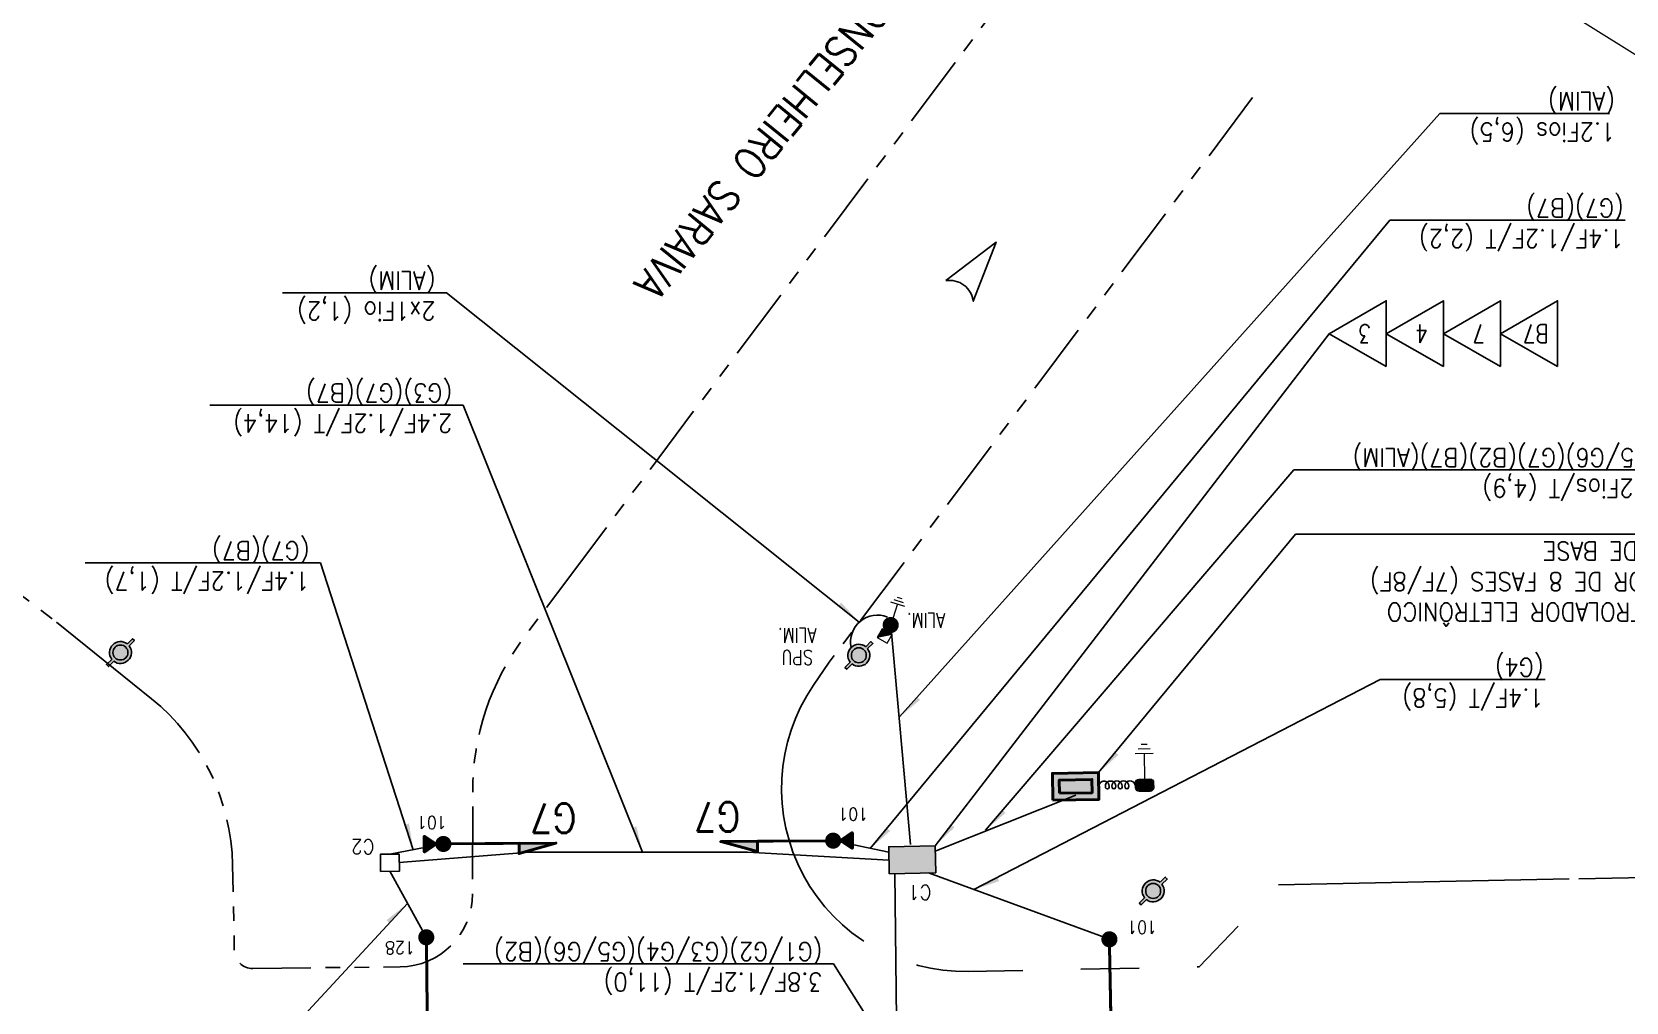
# Model space of a CAD drawing. Extents: x 206651 to 206861, y 7655817 to 7655966.
# Drawn here: x 206746.5 to 206790.04, y 7655888.39 to 7655914.9 of the extents above; entities that cross this region are included whole.
import ezdxf
from ezdxf.enums import TextEntityAlignment as Align

# ---------------------------------------------------------------- set-up
doc = ezdxf.new("R2010")
doc.units = 0
doc.linetypes.add('PHANTOM', pattern=[63.50000000000001, 31.75, -6.35, 6.35, -6.35, 6.35, -6.35])
doc.linetypes.add('PHANTOM4', pattern=[15.875000000000002, 7.9375, -1.5875, 1.5875, -1.5875, 1.5875, -1.5875])
doc.layers.get('Defpoints').update_dxf_attribs({"color": 253, "lineweight": 0})
for name, color, linetype in [('BAS_0250Logradouro', 1, 'Continuous'), ('BAS_0250MaodeDirecao', 13, 'Continuous'), ('BAS_Guia', 20, 'PHANTOM4'), ('FIS_(E)Poste', 9, 'Continuous'), ('Guia-Projeto', 4, 'PHANTOM'), ('OBC_(E)Colunas', 20, 'Continuous'), ('SEM_(C)CaboAereo', 40, 'Continuous'), ('SEM_(C)Controlador', 160, 'Continuous'), ('SEM_(C)Emenda', 13, 'Continuous'), ('SEM_(U)CaixasSubt', 40, 'Continuous'), ('SEM_(U)EncaminhaoSubt', 50, 'Continuous'), ('SEM_chamadas', 13, 'Continuous'), ('SEM_fases', 15, 'Continuous'), ('SEM_textos', 15, 'Continuous')]:
    doc.layers.add(name, color=color, linetype=linetype)
doc.layers.add('FIS_(C)Guia', color=7, linetype='PHANTOM4', lineweight=25, true_color=0x000000)
doc.layers.add('SEM_(C)Geral', color=160, linetype='Continuous', lineweight=40)
doc.layers.add('SEM_(E)Colunas', color=160, linetype='Continuous', lineweight=20)
doc.styles.get("Standard").update_dxf_attribs({"font": 'arial.ttf'})
doc.styles.add('TRZ_TEXTOS', font='romans.shx', dxfattribs={"width": 0.8})
doc.styles.add('TZ_PGT_R080', font='romans.shx', dxfattribs={"width": 0.8})
doc.styles.add('TZ_PGT_R090', font='romans.shx', dxfattribs={"width": 0.9})
doc.styles.add('TZ_ROMANS', font='romans.shx')
doc.styles.add('TZ_TXT', font='txt.shx')
doc.dimstyles.new('Tranzum', dxfattribs={"dimtxt": 0.4, "dimasz": 0.3, "dimexe": 0.2, "dimexo": 0.5, "dimgap": 0.09, "dimtad": 1, "dimdec": 1, "dimzin": 0, "dimtxsty": 'TZ_TXT', "dimblk": 'OBLIQUE', "dimcen": 0.09, "dimadec": 0, "dimazin": 0, "dimtfac": 1, "dimtdec": 1, "dimtofl": 0, "dimtmove": 0, "dimatfit": 3, "dimldrblk": 'setinha', "dimfxl": 0.2, "dimtolj": 1, "dimtzin": 0, "dimarcsym": 0})

# ---------------------------------------------------------------- blocks, each defined once
blk = doc.blocks.new('_Oblique')
at = {"color": 0, "lineweight": -2}
blk.add_line((-0.5, -0.5), (0.5, 0.5), dxfattribs=at)
blk = doc.blocks.new('setinha')
at = {"color": 0}
blk.add_solid([(-2.403151441165391, 0.3676465620455929), (0, 0), (-2.399999999995998, 0)], dxfattribs=at)
blk = doc.blocks.new('*E248')
at = {"color": 18, "lineweight": 18, "true_color": 0x000000}
for p, q in [((1.5, -0.8645203123117486), (1.000000000000397, -0.8645203123118907)), ((1.416666666686396, -0.9895203123117629), (1.083333333372535, -0.9895203123118196)), ((1.333333333372352, -1.114520312311918), (1.166666666685997, -1.114520312311706))]:
    blk.add_line(p, q, dxfattribs=at)
for points in [[(0, 0), (0.0041149970788296, -1.94147694856e-05)], [(0.0041149970788297, -1.94147694856e-05), (2.09678674654e-05, -1.94147694856e-05)]]:
    blk.add_lwpolyline(points)
at = {"color": 18, "lineweight": 25, "true_color": 0x000000}
blk.add_lwpolyline([(0.0041149970788297, -1.94147694856e-05), (0.0041149970788297, -1.94147694856e-05, 0.1977226180542236), (0.0564430000730113, -0.0943709300365299, 5.56878575362e-05), (0.0564676803948146, -0.0943906384054572, 9.13547998441e-05), (0.0565417295500424, -0.0944103487301618, 0.1700419829527892), (0.1449781281877563, -0.1253705945331603, 0.1700419594892645), (0.2334076246425297, -0.0943906384054572, 0.3043617570768331), (0.2810566878648728, 0.0560873035807163, 0.7497968436544519), (0.1858079186411828, 0.0560873035807163, 0.3040948400240941), (0.2334076246425297, -0.0943906384054572, 0.3503483827068001), (0.4103722492120483, -0.0944103467743844, 0.3041556984389786), (0.4580020910540384, 0.0560829402413219, 0.7497968441570602), (0.3627478627666619, 0.0560873035807163, 0.3040948400240941), (0.4103475687680089, -0.0943906384054572, 0.3503100306454052), (0.5873121933375274, -0.0944103467743844, 0.3041556984389786), (0.6349420351795177, 0.0560829402413219, 0.7497968441570602), (0.5396878068921409, 0.0560873035807163, 0.3040948400240941), (0.5872875128934879, -0.0943906384054572, 0.3503100306454052), (0.7642521374630065, -0.0944103467743844, 0.3041556984389786), (0.8118819793049965, 0.0560829402413219, 0.7497968441570602), (0.7166277510176201, 0.0560873035807163, 0.3040948400240941), (0.7642274570189671, -0.0943906384054572, 0.3503100306454052), (0.9411427117771722, -0.0944103487301618, 0.1978535610681428), (0.9934999999710612, 4.735309631e-07), (1.000000000000397, 4.735309631e-07)], format="xyb", dxfattribs=at)
at = {"color": 18, "lineweight": 18, "true_color": 0x000000}
blk.add_lwpolyline([(1.000000000000397, -0.0701899999999999, 0.4142135623730951), (1.100000000000395, -0.1701899999999998), (1.399999999999999, -0.1701899999999998, 0.4142135623730951), (1.5, -0.0701899999999998), (1.5, 0.0701899999999999, 0.4142135623730951), (1.399999999999999, 0.1701899999999998), (1.100000000000395, 0.1701899999999998, 0.4142135623730951), (1.000000000000397, 0.0701899999999999)], format="xyb", close=True, dxfattribs=at)
blk.add_lwpolyline([(1.250000000000184, -0.8645203123118195), (1.250000000000227, -0.1701899999999998)], dxfattribs=at)
blk = doc.blocks.new('IDemenda')
at = {"color": 0}
blk.add_lwpolyline([(-1.03950000135228, -0.600155605003238), (0, 0), (-1.039500000420957, 0.600155605003238)], close=True, dxfattribs=at)
at = {"color": 0, "lineweight": -2}
blk.add_attdef('EM', text='', height=0.35, dxfattribs=at).set_placement((-0.6300000003539026, 9.313226e-10), align=Align.MIDDLE_CENTER)
blk = doc.blocks.new('*U225')
blk.add_lwpolyline([(0.0052235249530575, -0.2330384880205784), (0.8377867383394267, 0.0023411334529486), (0.0052235249530575, 0.2377207549264471, -0.4248456148156948)], format="xyb", close=True)
blk = doc.blocks.new('*E250')
at = {"color": 0}
blk.add_lwpolyline([(-0.635, 0.3700000000000023), (0.635, 0.3700000000000023), (0.635, -0.3699999999999999), (-0.635, -0.3699999999999999)], close=True, dxfattribs=at)
blk = doc.blocks.new('CxPI_tz')
blk.add_lwpolyline([(0.2556000000363383, 0.2342999999516451), (0.2556000000363383, -0.2342999999516451), (-0.2556000000363383, -0.2342999999516451), (-0.2556000000363383, 0.2342999999516451)], close=True)
blk = doc.blocks.new('*E251')
at = {"color": 18, "linetype": 'Continuous', "lineweight": 18, "true_color": 0x000000}
for p, q in [((0.2499999999997726, -0.8645203123117486), (-0.2499999999998295, -0.8645203123118907)), ((0.1666666666861687, -0.9895203123117629), (-0.166666666627691, -0.9895203123118196)), ((0.0833333333721243, -1.114520312311918), (-0.0833333333142292, -1.114520312311706))]:
    blk.add_line(p, q, dxfattribs=at)
blk.add_lwpolyline([(-4.26e-14, -0.8645203123118195), (1.04e-14, -0.2729999999999999)], dxfattribs=at)
blk = doc.blocks.new('disjuntor_bipolar-DE')
at = {"lineweight": 18, "true_color": 0x000000}
blk.add_hatch(color=18, dxfattribs=at).paths.add_polyline_path([(0.1949999993667007, 0.6829999983140872), (-0.1950000016950071, 0.2929999977180407), (0.1949999993667007, 0.293000001443331)])
at = {"color": 18, "lineweight": 18, "true_color": 0x000000}
blk.add_lwpolyline([(-0.1950000000000004, 0.2930000000000001), (0.1950000000000005, 0.2930000000000001), (0.1950000000000005, 0.683000000000001), (-0.1950000000000004, 0.683000000000001)], close=True, dxfattribs=at)
blk.add_lwpolyline([(-0.1950000000000004, 0.2930000000000001), (0.1950000000000005, 0.683000000000001)], dxfattribs=at)
blk = doc.blocks.new('*U2245')
at = {"layer": 'SEM_(E)Colunas'}
h = blk.add_hatch(color=255, dxfattribs=at)
h.dxf.hatch_style = 1
edge = h.paths.add_edge_path()
edge.add_arc((0, 4.163336342344337e-17), 0.1949999999999363, 270, 450)
edge.add_arc((0, 4.163336342344337e-17), 0.1949999999999363, 90, 270)
at = {"layer": 'SEM_(E)Colunas', "color": 0, "linetype": 'ByBlock', "const_width": 0.05, "flags": 128}
blk.add_lwpolyline([(0, -0.1949999999999363, 1), (0, 0.1949999999999364, 1)], format="xyb", close=True, dxfattribs=at)
at = {"layer": 'SEM_textos', "style": 'TZ_PGT_R090', "width": 0.9}
for tag, p in [('AEREO', (0.47, 0.5000000000000001)), ('SUBTERRANEO', (0.4706469117442903, -0.4999994768811517))]:
    blk.add_attdef(tag, text='', height=0.35, dxfattribs=at).set_placement(p, align=Align.MIDDLE_CENTER)
blk = doc.blocks.new('Poste_tz')
h = blk.add_hatch(color=255)
edge = h.paths.add_edge_path(flags=0)
edge.add_arc((0, 0), 0.3100684738043902, 0, 360)
edge = h.paths.add_edge_path(flags=16)
edge.add_arc((0, 0), 0.3700684738043902, 0, 360)
edge = h.paths.add_edge_path()
edge.add_arc((-0.001114221179094727, 0.001124959124807257), 0.4715833577828235, 228.024372553249, 401.426110057263)
edge.add_line((0.3524835207306503, 0.313149798286775), (0.5935301259047306, 0.5518955684182549))
edge.add_line((0.5935301259047306, 0.5518955684182549), (0.5504419281531838, 0.595399014721177))
edge.add_line((0.5504419281531838, 0.595399014721177), (0.3077106343348148, 0.3552685356663858))
edge.add_arc((-2.018316069829496e-13, 3.551048344263563e-13), 0.470001666930176, 49.1030061487327, 220.347437576273)
edge.add_line((-0.3582035755025225, -0.3042889505293959), (-0.5958665681430435, -0.5399672549163658))
edge.add_line((-0.5958665681430435, -0.5399672549163658), (-0.5527781218393594, -0.583470952166766))
edge.add_line((-0.5527781218393594, -0.583470952166766), (-0.3165159738862127, -0.3494639707161113))
blk.add_lwpolyline([(-0.3149548277583705, -0.3901421343888746, 0.8918885467793322), (0.3931448409770242, 0.3111985902392082), (0.6359560449521698, 0.551692115745335), (0.5506578487136405, 0.6378123457256146), (0.3058043002740941, 0.395582351561573, 0.8759117890910657), (-0.3984970476055367, -0.3019963078955961), (-0.638279770750859, -0.5397766412336382), (-0.5529815745123297, -0.6258968712139179)], format="xyb", close=True)
blk.add_circle((0, 0), 0.3400684738043902)
blk = doc.blocks.new('*E239')
at = {"layer": 'BAS_Guia', "elevation": 8382.561946688344, "flags": 128}
for points in [[(127.4966684824861, 16.52353891730309), (173.7524289492825, 78.24746216088533)], [(320.5599115723293, 26.44033766553744), (258.163778168669, 73.85132717713714)], [(150.4806069332948, 0), (200.9014332875917, 67.28180844709277)]]:
    blk.add_lwpolyline(points, dxfattribs=at)
at = {"layer": 'FIS_(C)Guia', "elevation": 8382.561946688344, "flags": 128}
blk.add_lwpolyline([(247.7813278103089, 82.23048723116517, -0.2204024912392534), (238.9243896975489, 100.3794473335147), (238.7372699215151, 109.7521782778203, 0.4114959111174516), (236.7163206943618, 111.7121437005699), (220.6178030730765, 111.5403003916144, 0.4108695034607653), (212.7031965791788, 103.546810310334), (212.6947045462979, 92.32496640086174, -0.161984557017794), (207.1011898596147, 75.55479532107711), (200.9014332875917, 67.28180844336748)], format="xyb", dxfattribs=at)
at = {"layer": 'Guia-Projeto'}
blk.add_line((175.460281518342, 80.7408174611628, 12574.87508289093), (173.7524289453244, 78.24746216088533, 12574.87508289093), dxfattribs=at)
at = {"layer": 'Guia-Projeto', "elevation": 8382.561946688344, "flags": 128}
for points in [[(92.92651989362946, 101.9238721467555), (124.7301468656473, 102.5602512396872), (133.3523358697379, 111.5345393680036), (158.559801700579, 112.0389316380024)], [(0.1079823590488331, 108.8683680279023), (67.76546655973232, 110.2221698388457), (76.73975472495238, 101.5999808274209), (92.92651989362946, 101.9238721504807)], [(247.7813278103089, 82.23048723116517), (258.1637781682033, 73.85132718458772)]]:
    blk.add_lwpolyline(points, dxfattribs=at)
blk.add_lwpolyline([(175.4602815210195, 80.74081744998693, 0.6101388779038533), (158.559801700579, 112.0389316380024)], format="xyb", dxfattribs=at)
at = {"layer": 'FIS_(E)Poste', "xscale": 2.399999925539998, "yscale": 2.399999925539998, "zscale": 3.999999875899996}
for p in [(138.3606016579391, 103.2366232909262, 8382.561946688344), (170.5137822690261, 77.48252872377634, 8382.561946688344), (251.1751320255529, 77.17934586852789, 8382.561946688344)]:
    blk.add_blockref('Poste_tz', p, dxfattribs=at)
blk = doc.blocks.new('GFV-200_(C)_tz')
blk.add_lwpolyline([(0, 0), (-8.86908e-11, -2.225480572396833), (0.2801481968022613, -2.225480572797918), (-7.828558e-10, -3.231885409801564), (-0.2801481978371457, -2.225480572813701), (-8.86908e-11, -2.225480572396833)])
blk.add_solid([(-7.828558e-10, -3.231885409801564), (-0.2801481978371457, -2.225480572813701), (0.2801481968022613, -2.225480572797918)])
blk = doc.blocks.new('GF-Pededestre_(C)_tz')
blk.add_line((0.2, 0), (2.065480572396833, -1.418768e-10))
blk.add_lwpolyline([(2.065480572396833, -1.418768e-10), (2.065480572807004, -0.2801481978903317), (3.071885409801564, -8.600936e-10), (0.2000000000000001, 0)])
blk.add_solid([(2.065480572807004, -0.2801481978903317), (2.065480572396833, -1.418768e-10), (3.071885409801564, -8.600936e-10)])
blk = doc.blocks.new('*U2262')
at = {"layer": 'SEM_(C)Geral', "linetype": 'ByBlock', "ltscale": 0.5}
h = blk.add_hatch(color=0, dxfattribs=at)
h.dxf.hatch_style = 1
edge = h.paths.add_edge_path()
edge.add_line((0.1920497563639086, -0.0414582184938419), (0.4883612364560689, -0.2412250768304322))
edge.add_arc((0.5163114800921603, -0.1997668583365903), 0.0500000000000001, 236.0129940365041, 360)
edge.add_line((0.5663114800921603, -0.1997668583365903), (0.5663114800921604, 0.1997668583365898))
edge.add_arc((0.5163114800921603, 0.1997668583365899), 0.0500000000000001, 3.18e-14, 123.9870059634958)
edge.add_line((0.4883612364560693, 0.2412250768304319), (0.1920497563639086, 0.0414582184938419))
edge.add_arc((0.22, 0), 0.05, 123.9870059634958, 236.0129940365041)
at = {"layer": 'SEM_(C)Geral', "color": 0, "linetype": 'ByBlock', "ltscale": 0.5, "const_width": 0.07}
blk.add_lwpolyline([(0.2116149269091727, -0.0124374655481525), (0.5079264070013327, -0.2122043238847429, 0.6007834548957947), (0.5313114800921604, -0.1997668583365903), (0.5313114800921604, 0.1997668583365899, 0.6007834548957912), (0.5079264070013331, 0.2122043238847425), (0.2116149269091727, 0.0124374655481526, 0.5318548930698473)], format="xyb", close=True, dxfattribs=at)
blk = doc.blocks.new('*U120')
at = {"layer": 'SEM_(E)Colunas'}
h = blk.add_hatch(color=255, dxfattribs=at)
h.dxf.hatch_style = 1
edge = h.paths.add_edge_path()
edge.add_arc((0, 4.163336342344337e-17), 0.1949999999999363, 270, 450)
edge.add_arc((0, 4.163336342344337e-17), 0.1949999999999363, 90, 270)
at = {"layer": 'SEM_(E)Colunas', "color": 0, "linetype": 'ByBlock', "const_width": 0.05, "flags": 128}
blk.add_lwpolyline([(0, -0.1949999999999363, 1), (0, 0.1949999999999364, 1)], format="xyb", close=True, dxfattribs=at)
at = {"layer": 'SEM_textos', "style": 'TZ_PGT_R090', "width": 0.9}
for tag, p in [('AEREO', (0.47, 0.5000000000000001)), ('SUBTERRANEO', (0.3132037803699372, -0.5850197089696708))]:
    blk.add_attdef(tag, text='', height=0.35, dxfattribs=at).set_placement(p, align=Align.MIDDLE_CENTER)
blk = doc.blocks.new('*U121')
at = {"layer": 'SEM_(E)Colunas'}
h = blk.add_hatch(color=255, dxfattribs=at)
h.dxf.hatch_style = 1
edge = h.paths.add_edge_path()
edge.add_arc((0, 4.163336342344337e-17), 0.1949999999999363, 270, 450)
edge.add_arc((0, 4.163336342344337e-17), 0.1949999999999363, 90, 270)
at = {"layer": 'SEM_(E)Colunas', "color": 0, "linetype": 'ByBlock', "const_width": 0.05, "flags": 128}
blk.add_lwpolyline([(0, -0.1949999999999363, 1), (0, 0.1949999999999364, 1)], format="xyb", close=True, dxfattribs=at)
at = {"layer": 'SEM_textos', "style": 'TZ_PGT_R090', "width": 0.9}
for tag, p in [('AEREO', (0.47, 0.5000000000000001)), ('SUBTERRANEO', (-0.5492540730227606, -0.7227661296585981))]:
    blk.add_attdef(tag, text='', height=0.35, dxfattribs=at).set_placement(p, align=Align.MIDDLE_CENTER)
blk = doc.blocks.new('*U2294')
at = {"layer": 'SEM_(E)Colunas'}
h = blk.add_hatch(color=255, dxfattribs=at)
h.dxf.hatch_style = 1
edge = h.paths.add_edge_path()
edge.add_arc((0, 4.163336342344337e-17), 0.1949999999999363, 270, 450)
edge.add_arc((0, 4.163336342344337e-17), 0.1949999999999363, 90, 270)
at = {"layer": 'SEM_(E)Colunas', "color": 0, "linetype": 'ByBlock', "const_width": 0.05, "flags": 128}
blk.add_lwpolyline([(0, -0.1949999999999363, 1), (0, 0.1949999999999364, 1)], format="xyb", close=True, dxfattribs=at)
at = {"layer": 'SEM_textos', "style": 'TZ_PGT_R090', "width": 0.9}
for tag, p in [('AEREO', (0.47, 0.5000000000000001)), ('SUBTERRANEO', (-0.8923581052984932, -0.3284369524429028))]:
    blk.add_attdef(tag, text='', height=0.35, dxfattribs=at).set_placement(p, align=Align.MIDDLE_CENTER)
blk = doc.blocks.new('*U2260')
at = {"layer": 'SEM_(E)Colunas'}
h = blk.add_hatch(color=255, dxfattribs=at)
h.dxf.hatch_style = 1
edge = h.paths.add_edge_path()
edge.add_arc((0, 4.163336342344337e-17), 0.1949999999999363, 270, 450)
edge.add_arc((0, 4.163336342344337e-17), 0.1949999999999363, 90, 270)
at = {"layer": 'SEM_(E)Colunas', "color": 0, "linetype": 'ByBlock', "const_width": 0.05, "flags": 128}
blk.add_lwpolyline([(0, -0.1949999999999363, 1), (0, 0.1949999999999364, 1)], format="xyb", close=True, dxfattribs=at)
at = {"layer": 'SEM_textos', "style": 'TZ_PGT_R090', "width": 0.9}
for tag, p in [('AEREO', (0.47, 0.5000000000000001)), ('SUBTERRANEO', (0.646513777505012, -0.399003426902968))]:
    blk.add_attdef(tag, text='', height=0.35, dxfattribs=at).set_placement(p, align=Align.MIDDLE_CENTER)
blk = doc.blocks.new('*U123')
at = {"layer": 'SEM_(E)Colunas'}
h = blk.add_hatch(color=255, dxfattribs=at)
h.dxf.hatch_style = 1
edge = h.paths.add_edge_path()
edge.add_arc((0, 4.163336342344337e-17), 0.1949999999999363, 270, 450)
edge.add_arc((0, 4.163336342344337e-17), 0.1949999999999363, 90, 270)
at = {"layer": 'SEM_(E)Colunas', "color": 0, "linetype": 'ByBlock', "const_width": 0.05, "flags": 128}
blk.add_lwpolyline([(0, -0.1949999999999363, 1), (0, 0.1949999999999364, 1)], format="xyb", close=True, dxfattribs=at)
at = {"layer": 'SEM_textos', "style": 'TZ_PGT_R090', "width": 0.9}
for tag, p in [('SUBTERRANEO', (0.1687821348424644, 0.5569302054261382)), ('AEREO', (0.47, 0.5000000000000001))]:
    blk.add_attdef(tag, text='', height=0.35, dxfattribs=at).set_placement(p, align=Align.MIDDLE_CENTER)
blk = doc.blocks.new('*U124')
at = {"layer": 'SEM_(E)Colunas'}
h = blk.add_hatch(color=255, dxfattribs=at)
h.dxf.hatch_style = 1
edge = h.paths.add_edge_path()
edge.add_arc((0, 4.163336342344337e-17), 0.1949999999999363, 270, 450)
edge.add_arc((0, 4.163336342344337e-17), 0.1949999999999363, 90, 270)
at = {"layer": 'SEM_(E)Colunas', "color": 0, "linetype": 'ByBlock', "const_width": 0.05, "flags": 128}
blk.add_lwpolyline([(0, -0.1949999999999363, 1), (0, 0.1949999999999364, 1)], format="xyb", close=True, dxfattribs=at)
at = {"layer": 'SEM_textos', "style": 'TZ_PGT_R090', "width": 0.9}
for tag, p in [('AEREO', (0.47, 0.5000000000000001)), ('SUBTERRANEO', (-0.6894524765556103, -0.5146659932891313))]:
    blk.add_attdef(tag, text='', height=0.35, dxfattribs=at).set_placement(p, align=Align.MIDDLE_CENTER)
blk = doc.blocks.new('*U125')
at = {"layer": 'SEM_(E)Colunas'}
h = blk.add_hatch(color=255, dxfattribs=at)
h.dxf.hatch_style = 1
edge = h.paths.add_edge_path()
edge.add_arc((0, 4.163336342344337e-17), 0.1949999999999363, 270, 450)
edge.add_arc((0, 4.163336342344337e-17), 0.1949999999999363, 90, 270)
at = {"layer": 'SEM_(E)Colunas', "color": 0, "linetype": 'ByBlock', "const_width": 0.05, "flags": 128}
blk.add_lwpolyline([(0, -0.1949999999999363, 1), (0, 0.1949999999999364, 1)], format="xyb", close=True, dxfattribs=at)
at = {"layer": 'SEM_textos', "style": 'TZ_PGT_R090', "width": 0.9}
for tag, p in [('SUBTERRANEO', (-0.3173645731766134, 0.5928909476985749)), ('AEREO', (0.47, 0.5000000000000001))]:
    blk.add_attdef(tag, text='', height=0.35, dxfattribs=at).set_placement(p, align=Align.MIDDLE_CENTER)
blk = doc.blocks.new('*U126')
at = {"layer": 'SEM_(E)Colunas'}
h = blk.add_hatch(color=255, dxfattribs=at)
h.dxf.hatch_style = 1
edge = h.paths.add_edge_path()
edge.add_arc((0, 4.163336342344337e-17), 0.1949999999999363, 270, 450)
edge.add_arc((0, 4.163336342344337e-17), 0.1949999999999363, 90, 270)
at = {"layer": 'SEM_(E)Colunas', "color": 0, "linetype": 'ByBlock', "const_width": 0.05, "flags": 128}
blk.add_lwpolyline([(0, -0.1949999999999363, 1), (0, 0.1949999999999364, 1)], format="xyb", close=True, dxfattribs=at)
at = {"layer": 'SEM_textos', "style": 'TZ_PGT_R090', "width": 0.9}
for tag, p in [('SUBTERRANEO', (0.5507628492597599, 0.4501229884242234)), ('AEREO', (0.47, 0.5000000000000001))]:
    blk.add_attdef(tag, text='', height=0.35, dxfattribs=at).set_placement(p, align=Align.MIDDLE_CENTER)
blk = doc.blocks.new('*U179')
at = {"layer": 'SEM_(E)Colunas'}
h = blk.add_hatch(color=255, dxfattribs=at)
h.dxf.hatch_style = 1
edge = h.paths.add_edge_path()
edge.add_arc((0, 4.163336342344337e-17), 0.1949999999999363, 270, 450)
edge.add_arc((0, 4.163336342344337e-17), 0.1949999999999363, 90, 270)
at = {"layer": 'SEM_(E)Colunas', "color": 0, "linetype": 'ByBlock', "const_width": 0.05, "flags": 128}
blk.add_lwpolyline([(0, -0.1949999999999363, 1), (0, 0.1949999999999364, 1)], format="xyb", close=True, dxfattribs=at)
at = {"layer": 'SEM_textos', "style": 'TZ_PGT_R090', "width": 0.9}
for tag, p in [('SUBTERRANEO', (-0.8960790143103513, 0.3979814412953203)), ('AEREO', (0.47, 0.5000000000000001))]:
    blk.add_attdef(tag, text='', height=0.35, dxfattribs=at).set_placement(p, align=Align.MIDDLE_CENTER)
blk = doc.blocks.new('*U180')
at = {"layer": 'SEM_(E)Colunas'}
h = blk.add_hatch(color=255, dxfattribs=at)
h.dxf.hatch_style = 1
edge = h.paths.add_edge_path()
edge.add_arc((0, 4.163336342344337e-17), 0.1949999999999363, 270, 450)
edge.add_arc((0, 4.163336342344337e-17), 0.1949999999999363, 90, 270)
at = {"layer": 'SEM_(E)Colunas', "color": 0, "linetype": 'ByBlock', "const_width": 0.05, "flags": 128}
blk.add_lwpolyline([(0, -0.1949999999999363, 1), (0, 0.1949999999999364, 1)], format="xyb", close=True, dxfattribs=at)
at = {"layer": 'SEM_textos', "style": 'TZ_PGT_R090', "width": 0.9}
for tag, p in [('AEREO', (0.47, 0.5000000000000001)), ('SUBTERRANEO', (0.11997092891371, -0.7063277841596061))]:
    blk.add_attdef(tag, text='', height=0.35, dxfattribs=at).set_placement(p, align=Align.MIDDLE_CENTER)
blk = doc.blocks.new('*U181')
at = {"layer": 'SEM_(E)Colunas'}
h = blk.add_hatch(color=255, dxfattribs=at)
h.dxf.hatch_style = 1
edge = h.paths.add_edge_path()
edge.add_arc((0, 4.163336342344337e-17), 0.1949999999999363, 270, 450)
edge.add_arc((0, 4.163336342344337e-17), 0.1949999999999363, 90, 270)
at = {"layer": 'SEM_(E)Colunas', "color": 0, "linetype": 'ByBlock', "const_width": 0.05, "flags": 128}
blk.add_lwpolyline([(0, -0.1949999999999363, 1), (0, 0.1949999999999364, 1)], format="xyb", close=True, dxfattribs=at)
at = {"layer": 'SEM_textos', "style": 'TZ_PGT_R090', "width": 0.9}
for tag, p in [('SUBTERRANEO', (0.718018298073468, 0.2880152032660193)), ('AEREO', (0.47, 0.5000000000000001))]:
    blk.add_attdef(tag, text='', height=0.35, dxfattribs=at).set_placement(p, align=Align.MIDDLE_CENTER)
blk = doc.blocks.new('*E241')
at = {"layer": 'SEM_(C)Geral'}
h = blk.add_hatch(color=255, dxfattribs=at)
h.paths.add_polyline_path([(13.30165369560791, 2.885524436831474), (8.501197380096073, 2.808635756373405), (8.544230597292426, 0.1219063960015774), (13.34468691268785, 0.1987950764596462)])
h.paths.add_polyline_path([(12.75370654821245, 2.319738682359457), (9.066983134684506, 2.260688606649637), (9.092177744571472, 0.6876921504735947), (12.778901157983, 0.7467422261834145)], flags=16)
blk.add_hatch(color=256, dxfattribs=at).paths.add_polyline_path([(12.63564372920746, 2.19783229008317), (9.188889529172684, 2.142625786364079), (9.210240563460047, 0.8095985427498817), (12.65699476361124, 0.8648050464689732)])
for p, q in [((18.80345895720029, 105.8015499189496, 4.392236674524473e-08), (19.15545841524226, 87.00484609976411, 4.392236674524473e-08)), ((39.25534032828955, 64.84350048005581, 2.94243760866955e-06), (58.05532253343927, 64.86893973127007, 2.94243760866955e-06)), ((81.85775305013021, 18.79822724312544, 2.938566799338896e-06), (81.69551021555753, 33.99736087024212, 2.938566799338896e-06))]:
    blk.add_line(p, q, dxfattribs=at)
at = {"layer": 'SEM_(C)Geral', "elevation": 2.938566799338896e-06}
for points in [[(39.21422128457425, 65.09559731930494), (47.65859437998233, 67.91282619163394), (47.30395565748995, 68.97582172229886), (51.47730124261079, 69.18683091923594), (48.0132331068985, 66.84983066096902), (47.65859437998233, 67.91282619163394)], [(37.6504828647835, 49.19444289430976), (29.22859224568901, 46.31069985032082), (29.59160391168052, 45.25053446367383), (25.42005238876527, 45.00661614909768), (28.86558057550656, 47.3708652369678), (29.22859224568901, 46.31069985032082)]]:
    blk.add_lwpolyline(points, dxfattribs=at)
for points in [[(13.41971651449649, 3.007430832833052), (8.37929098572431, 2.926698572933674), (8.42616777817102, 0), (13.46659330717603, 0.08073225989937782)], [(12.69467513865175, 2.258785482496023), (9.127936331986803, 2.201657198369503), (9.15120915401576, 0.7486453503370285), (12.7179479606807, 0.8057736344635487)]]:
    blk.add_lwpolyline(points, close=True, dxfattribs=at)
at = {"layer": 'SEM_(C)Geral'}
for points in [[(51.47730124261079, 69.18683091923594, 2.938566799338896e-06), (48.0132331068985, 66.84983066096902, 2.938566799338896e-06), (47.30395565748995, 68.97582172229886, 2.938566799338896e-06)], [(25.42005238876527, 45.00661614909768, 2.938566799338896e-06), (28.86558057550656, 47.3708652369678, 2.938566799338896e-06), (29.59160391168052, 45.25053446367383, 2.938566799338896e-06)]]:
    blk.add_solid(points, dxfattribs=at)
at = {"layer": 'SEM_(C)Geral', "extrusion": (0, 0, -1), "zscale": -3.999999875899996}
for p, xscale, yscale, rotation in [((-39.87351072250249, 119.6932467259467, -2.938566799338896e-06), 3.999999875899993, 3.999999875899993, 180.3672460414215), ((-18.78679008219706, 106.6013564988971, -4.392219434525016e-08), 3.999999875899996, 3.999999875899996, 265.3238886214345), ((-7.237977849169056, 18.21831210702658, -4.392236674524473e-08), 3.999999875899997, 3.999999875899997, 88.92716689405997), ((-37.41704445328878, 7.431180562824011, -2.938566799338896e-06), 3.999999875899996, 3.999999875899996, 179.5079073002794)]:
    blk.add_blockref('GF-Pededestre_(C)_tz', p, dxfattribs=dict(at, xscale=xscale, yscale=yscale, rotation=rotation))
at = {"layer": 'SEM_(C)Geral'}
for name, p, xscale, yscale, zscale, rotation in [('GF-Pededestre_(C)_tz', (83.50880048641784, 119.4135557375848, 2.938566799338896e-06), 3.999999875899996, 3.999999875899996, 3.999999875899996, 179.6327537980375), ('*U2262', (18.78848025688285, 106.6014096550643, 4.392236674524473e-08), 3.999999875899996, 3.999999875899996, 3.999999875899996, 91.07283311149358), ('GFV-200_(C)_tz', (19.15545841535868, 87.0048461034894, 4.392236674524473e-08), 3.999999875899996, 3.999999875899996, 3.999999875899996, 91.97520222510062), ('GF-Pededestre_(C)_tz', (19.5810099618634, 64.6005522608757, 4.392236674524473e-08), 3.999999875899993, 3.999999875899993, 3.999999875899993, 91.07283311213645), ('GFV-200_(C)_tz', (54.05532631961478, 64.86352712288499, 2.94243760866955e-06), 3.999999875899997, 3.999999875899997, 3.999999875899997, 181.070322035338), ('GFV-200_(C)_tz', (58.05532253343927, 64.86893973127007, 2.94243760866955e-06), 3.999999875899997, 3.999999875899997, 3.999999875899997, 181.070322035338), ('*U2262', (19.58100996151416, 64.6005522608757, 4.392219434525016e-08), 3.999999875899997, 3.999999875899997, 3.999999875899997, 271.0728331114935), ('GF-Pededestre_(C)_tz', (6.647039007943476, 49.77433333173394, 2.938566799338896e-06), 3.999999875899997, 3.999999875899997, 3.999999875899997, 271.0728331122746), ('GFV-200_(C)_tz', (81.69551021555753, 33.99736087396741, 2.938566799338896e-06), 3.999999875899996, 3.999999875899996, 3.999999875899996, 270.6115793747348), ('GF-Pededestre_(C)_tz', (79.99769116946345, 7.796899434179068, 2.938566799338896e-06), 3.999999875899994, 3.999999875899994, 3.999999875899994, 180.492092915876), ('*U2262', (79.99769116585458, 7.796899434179068, 2.938566626938901e-06), 3.999999875899994, 3.999999875899994, 3.999999875899994, 0.4920929152331162), ('*U2262', (37.41704445689766, 7.43118054792285, 2.938566626938901e-06), 3.999999875899994, 3.999999875899994, 3.999999875899994, 180.4920929152331)]:
    blk.add_blockref(name, p, dxfattribs=dict(at, xscale=xscale, yscale=yscale, zscale=zscale, rotation=rotation))
at = {"layer": 'SEM_(E)Colunas', "xscale": 3.999999875899996, "yscale": 3.999999875899996, "zscale": 3.999999875899996}
for name, p, values in [('*U125', (39.87351070760133, 119.6932458058, 2.937591821048844e-06), {'SUBTERRANEO': '101'}), ('*U126', (83.50880046383327, 119.4135545603931, 2.93757545014472e-06), {'SUBTERRANEO': '101'}), ('*U179', (18.7884802420981, 106.6014091894031, 3.999999875899979e-08), {'SUBTERRANEO': '128'}), ('*U124', (19.58100994672941, 64.60055108368397, 4.29867792669571e-08), {'SUBTERRANEO': '101'}), ('*U180', (38.45534042079316, 64.84241794422269, 2.938566799338896e-06), {'SUBTERRANEO': '128'}), ('*U123', (38.4073432534592, 49.45359857752919, 2.937697322430976e-06), {'SUBTERRANEO': '101'}), ('*U2260', (6.647038985126073, 49.77433213964105, 2.937580907112761e-06), {'SUBTERRANEO': '101'}), ('*U181', (81.8662921388991, 17.99827237799764, 2.93414301724672e-06), {'SUBTERRANEO': '128'}), ('*U2294', (7.237977834267895, 18.21831092238426, 4.298859825630432e-08), {'SUBTERRANEO': '101'}), ('*U121', (37.41704444176366, 7.431179348379374, 2.93750632854953e-06), {'SUBTERRANEO': '101'}), ('*U120', (79.99769115852041, 7.796898491680622, 2.937539070357778e-06), {'SUBTERRANEO': '101'})]:
    blk.add_blockref(name, p, dxfattribs=at).add_auto_attribs(values)
at = {"layer": 'SEM_fases', "color": 160, "lineweight": 25, "char_height": 3.199999900719997, "attachment_point": 1, "rotation": 359.9999999922737, "style": 'TZ_PGT_R090'}
for s, insert in [('G6', (49.7169826378472, 125.0568104013801, 4.392219434525016e-08)), ('G6', (66.83719878186321, 124.1334178298712, 4.392219434525016e-08)), ('G2', (22.16515877909342, 97.23207869753242, 4.392219434525016e-08)), ('G1', (33.24110848197097, 89.01882363110781, 2.938566799338896e-06)), ('G5', (50.10792044581694, 83.50527792796493, 4.392219434525016e-08)), ('G5', (56.72584690871963, 83.35146075487137, 4.392219434525016e-08)), ('G2', (21.41885102257447, 75.02084550634027, 4.392219434525016e-08)), ('G1', (45.57214665677247, 74.28126702457666, 2.938566799338896e-06)), ('G3', (17.86256894931512, 46.37684427574277, 4.392219434525016e-08)), ('G4', (4.315552359912544e-10, 39.52740909159184, 4.392219434525016e-08)), ('G3', (64.34279100954382, 38.29109473153949, 4.392219434525016e-08)), ('G4', (7.719546673901732, 30.18448111414909, 4.392219434525016e-08)), ('G7', (47.55620782271808, 6.434976264834404, 4.392219434525016e-08)), ('G7', (65.46224949447287, 6.582903474569321, 4.392219434525016e-08))]:
    blk.add_mtext_dynamic_manual_height_columns(s, width=5.171297156349184, gutter_width=59.99999813849995, heights=[3.427534474636507], dxfattribs=dict(at, insert=insert))
at = {"layer": 'SEM_textos', "style": 'TRZ_TEXTOS'}
for height, rotation, oblique, width, p in [(1.399999956587054, 91.0728331137214, 359.9999999932998, 0.9999999989166211, (18.22228872423375, 86.98737094551325, 4.392236674524473e-08)), (1.399999954021079, 0.07752993022146398, 1.510572640414283e-08, 1.000000001808953, (51.52488211352693, 62.72676782682538, 2.94243760866955e-06))]:
    blk.add_text('(4,70)', height=height, rotation=rotation, dxfattribs=dict(at, oblique=oblique, width=width)).set_placement(p)
blk = doc.blocks.new('522B')
at = {"layer": 'SEM_(C)Controlador', "true_color": 0x000000, "extrusion": (4.098414200332341e-09, 2.464526599447329e-09, 1)}
h = blk.add_hatch(color=18, dxfattribs=at)
h.dxf.hatch_style = 1
h.paths.add_polyline_path([(585.6787660279078, 287.0742289870977, -0.4142135622663394), (586.0831110097934, 286.6786217279732), (586.0892440231983, 286.1171352416277, -0.4142135624798513), (585.6936367625603, 285.7127902433276), (584.4937083905097, 285.6996836364269, -0.4142135625081937), (584.0893633939559, 286.0952908955514), (584.083230380551, 286.6567773967981, -0.4142135622379969), (584.4788376522483, 287.061122380197)])
at = {"layer": 'SEM_(C)Emenda'}
h = blk.add_hatch(color=256, dxfattribs=at)
h.dxf.hatch_style = 1
h.paths.add_polyline_path([(613.0308488118462, 293.1067846231163), (612.9720232348191, 296.0466467142105), (607.8926489752484, 295.9645632579923), (607.9518656438449, 293.005156006664)])
at = {"layer": 'Defpoints'}
blk.add_lwpolyline([(740.618445576089, 505.3847518592545), (823.458738049927, 430.0655386759133), (823.4775728060413, 263.8056815220066), (799.718170771021, 261.4051905261188), (748.6560860079912, 199.8087765631249), (600.3295858638355, 163.4853936802147), (516.8149315737598, 215.6541610817794), (445.4516989931601, 233.4869156101445), (446.6967867046064, 433.0289357356114), (475.1485067329927, 439.2778316685569), (503.9141287779091, 480.8939142604399)], close=True, dxfattribs=at)
at = {"layer": 'SEM_(C)CaboAereo'}
blk.add_lwpolyline([(617.1392481892835, 271.3316819183528, -0.6010894063306893), (613.1695817600703, 268.0139636211097)], format="xyb", dxfattribs=at)
at = {"layer": 'SEM_(U)EncaminhaoSubt', "transparency": 33554687}
for points in [[(611.9029936658917, 337.4696203842759), (612.3682433499489, 296.0541182942688)], [(613.0012404781301, 294.5864882580936), (628.4711314640008, 293.7129165530205), (652.2904758270597, 293.7226723991334), (666.5005547775654, 294.8499514237046)]]:
    blk.add_lwpolyline(points, dxfattribs=at)
for points, elevation in [([(608.6923945503077, 295.9805658981204), (588.920385163161, 303.2314743101597)], 0.02723852892254259), ([(667.5128929493949, 295.7980109713972), (663.5486994612729, 303.0114351660013)], 0.02383480670954548), ([(607.9398622721201, 293.6050355173647), (592.5897821155377, 287.4888073168695)], 0.000623276386997249), ([(619.0994517706567, 292.4443427436054), (613.018845481798, 293.7066620886326)], -1.333319158633771e-09), ([(667.5329000554048, 293.9237178042531), (661.6800984811271, 292.8100616671145)], 0.02383480670954548)]:
    blk.add_lwpolyline(points, dxfattribs=dict(at, elevation=elevation))
at = {"layer": 'SEM_(U)EncaminhaoSubt'}
blk.add_lwpolyline([(612.8163098451914, 268.8765750937164), (610.6370873133419, 292.8719725124538)], dxfattribs=at)
for name, p in [('*E239', (445.7810166191235, 194.701740603894, -8382.561946688344)), ('*E241', (581.682407316553, 285.0131623856723, -2.938566799338896e-06))]:
    blk.add_blockref(name, p)
at = {"layer": 'BAS_0250MaodeDirecao', "xscale": -7.999999751799968, "yscale": 7.999999751799976, "zscale": 7.999999751799976, "rotation": 53.22368257409603}
blk.add_blockref('*U225', (605.3367141369963, 232.384539026767), dxfattribs=at)
at = {"layer": 'OBC_(E)Colunas', "xscale": 3.999999875899996, "yscale": 3.999999875899996, "zscale": 3.999999875899996, "rotation": 231.4180805541638}
blk.add_blockref('*U2245', (612.8163098458899, 268.8765750937164), dxfattribs=at)
at = {"layer": 'SEM_(C)Controlador', "color": 18, "true_color": 0x000000, "xscale": -3.999999875899996, "yscale": 3.999999875899996, "zscale": 3.999999875899996, "rotation": 0.6258065018540382}
blk.add_blockref('*E248', (590.085938796401, 286.4415671564639), dxfattribs=at)
at = {"layer": 'SEM_(C)Controlador', "yscale": 2.799999913129997, "zscale": 3.999999875899996}
for name, p, xscale, rotation in [('disjuntor_bipolar-DE', (612.8163098451914, 268.8765750937164), 3.199999900719998, 331.1389928297006), ('*E251', (612.8163098475197, 268.8765750937164), 3.199999900719996, 342.1883746733613)]:
    blk.add_blockref(name, p, dxfattribs=dict(at, xscale=xscale, rotation=rotation))
at = {"layer": 'SEM_(C)Emenda', "ltscale": 10}
ref = blk.add_blockref('IDemenda', (546.19972102053, 237.0314505621791), dxfattribs=dict(at, xscale=-5.999999813849994, yscale=5.999999813849994, zscale=3.999999875899996, rotation=180))
ref.add_attrib('EM', 'B7', dxfattribs={"layer": '0', "color": 0, "height": 1.999999937949998, "rotation": 5.336085454622822e-08, "style": 'TZ_PGT_R080', "width": 0.8}).set_placement((542.3246259015286, 237.0314505659044), align=Align.MIDDLE_CENTER)
ref = blk.add_blockref('IDemenda', (552.436720832251, 237.0314505696297), dxfattribs=dict(at, xscale=-5.999999813849994, yscale=5.999999813849994, zscale=3.999999875899996, rotation=180))
ref.add_attrib('EM', '7', dxfattribs={"layer": '0', "color": 0, "height": 1.999999937949998, "rotation": 5.336085454622822e-08, "style": 'TZ_PGT_R080', "width": 0.8}).set_placement((548.5616257131333, 237.0314505696297), align=Align.MIDDLE_CENTER)
ref = blk.add_blockref('IDemenda', (558.6737206438556, 237.031450573355), dxfattribs=dict(at, xscale=-5.999999813849994, yscale=5.999999813849994, zscale=3.999999875899996, rotation=180))
ref.add_attrib('EM', '4', dxfattribs={"layer": '0', "color": 0, "height": 1.999999937949998, "rotation": 5.336085454622822e-08, "style": 'TZ_PGT_R080', "width": 0.8}).set_placement((554.79862552532, 237.031450573355), align=Align.MIDDLE_CENTER)
ref = blk.add_blockref('IDemenda', (564.9107204554603, 237.031450573355), dxfattribs=dict(at, xscale=-5.999999813849994, yscale=5.999999813849994, zscale=3.999999875899996, rotation=180))
ref.add_attrib('EM', '3', dxfattribs={"layer": '0', "color": 0, "height": 1.999999937949998, "rotation": 5.336085454622822e-08, "style": 'TZ_PGT_R080', "width": 0.8}).set_placement((561.0356253369246, 237.031450573355), align=Align.MIDDLE_CENTER)
at = {"layer": 'SEM_(U)CaixasSubt', "extrusion": (-8.425026490521607e-06, 0.0004210484166830362, 0.9999999113236211), "xscale": 3.999999875899996, "yscale": 3.999999875899996, "zscale": 3.999999875899996, "rotation": 1.146314952214329}
blk.add_blockref('*E250', (610.4617488781447, 294.5356496554984, 0.1196623532658962), dxfattribs=at)
at = {"layer": 'SEM_(U)CaixasSubt', "lineweight": 0, "xscale": 3.999999875899996, "yscale": 3.999999875899996, "zscale": 3.999999875899996, "rotation": 0.611579451015817}
blk.add_blockref('CxPI_tz', (667.5228965022834, 294.8608643822372, 0.02383480670954548), dxfattribs=at)
at = {"layer": 'BAS_0250Logradouro', "linetype": 'Continuous', "style": 'TZ_ROMANS', "width": 0.85}
blk.add_text('R. CONSELHEIRO SARAIVA', height=3.399999894514997, rotation=50.92250113934855, dxfattribs=at).set_placement((610.0399193046615, 193.3724618926644))
at = {"layer": 'SEM_chamadas', "char_height": 1.999999937949998, "rotation": 359.9999999922737, "style": 'TZ_PGT_R090'}
for s, insert, attachment_point in [('3.8F/1.2F/T (11,0)\\P(G1/G2)(G3/G4)(G5/G6)(B2)', (620.2668138578301, 305.9063505120575), 4), ('1.4F/T (5,8)\\P(G4)', (541.4906314484542, 274.8425459191203), 4), ('INSTALAR CONTROLADOR ELETRÔNICO   \\PTIPO-CORREDOR DE 8 FASES (7F/8F)\\PE ADAPTADOR DE BASE', (513.7171177993296, 259.793284162879), 7), ('1.4F/1.2F/T (1,7)\\P(G7)(B7)', (676.2993725679116, 262.0799932107329), 4), ('3.8F/1.4F/2.2F/1.2Fios/T (4,9)\\P(G1/G2)(G3/G4)(G5/G6)(G7)(B2)(B7)(ALIM)', (508.5189077226678, 251.9267186187208), 4), ('2.4F/1.2F/T (14,4)\\P(G3)(G7)(B7)', (660.7160744877765, 244.8416073173285), 4), ('2x1Fio (1,2)\\P(ALIM)', (662.5338100593071, 232.5568743124604), 4), ('1.4F/1.2F/T (2,2)\\P(G7)(B7)', (532.7331061974401, 224.6332061365247), 4), ('1.2Fios (6,5)\\P(ALIM)', (533.6766631146893, 212.9810282476246, 2149.73334903289), 4)]:
    blk.add_mtext(s, dxfattribs=dict(at, insert=insert, attachment_point=attachment_point))
at = {"layer": 'SEM_textos', "char_height": 1.599999950359999, "attachment_point": 5, "line_spacing_factor": 0.9}
for s, insert, rotation, style in [('C1', (609.6284012476681, 298.1089302301407, -4191.280973324176), 359.99999998975227, 'TZ_PGT_R090'), ('C2', (670.4794059846317, 293.1130151450634), 359.99999998975227, 'TZ_PGT_R090'), ('SPU\\PALIM.', (623.0261284352746, 271.2163885720074), 359.9999999922737, 'TZ_PGT_R080'), ('\\PALIM.', (608.9527530274354, 269.571051761508), 359.9999999922737, 'TZ_PGT_R080')]:
    blk.add_mtext(s, dxfattribs=dict(at, insert=insert, rotation=rotation, style=style))
at = {"layer": 'SEM_(C)Emenda', "ltscale": 10}
blk.add_leader([(607.9518656438449, 293.005156006664), (564.9107204554603, 237.031450573355)], dimstyle='Tranzum', override={"dimscale": 3.999999875899996, "dimtad": 3}, dxfattribs=at)
at = {"layer": 'SEM_chamadas', "annotation_type": 0, "has_hookline": 1, "horizontal_direction": (1, -1.348501314817007e-10, 0)}
for points, hookline_direction, text_width in [([(612.1338309267303, 316.9209958836436), (619.0668138950424, 305.9063505131012), (620.2668138578124, 305.9063505129394)], 0, 39.17142735613497), ([(665.6061672846554, 299.3209290094674), (679.5026060610836, 314.3319245214767), (680.7026060238536, 314.3319245213148)], 0, 16.71428519572498), ([(603.720641422784, 297.8038366511464), (559.3356356475781, 274.8257965174699), (558.1356356848081, 274.8257965176318)], 1, 16.71428519572499), ([(615.0473765508505, 293.3221956938505), (558.2923958715139, 224.616456733834), (557.0923959087439, 224.6164567339958)], 1, 24.42857067067497), ([(639.9329707304714, 293.7176110595465), (659.5160745249888, 244.8416073183722), (660.7160744877588, 244.8416073182103)], 0, 26.39999918093996), ([(664.9722930904245, 293.4364920519292), (675.0993726051239, 262.0799932117766), (676.2993725678939, 262.0799932116148)], 0, 24.42857067067496), ([(602.4747460333165, 291.3064619526267), (568.7924820340168, 251.9099692113489), (567.5924820712468, 251.9099692115107)], 1, 59.14285530794997), ([(590.1085750962375, 285.0131622999907), (568.5765429010738, 258.9291219896029), (567.3765429383038, 258.9291219897647)], 1, 53.22856977715496), ([(611.8512739877915, 278.9129014834762, 2149.73334903289), (552.8252339491585, 212.9810282459243, 2149.73334903289), (551.6252339863885, 212.9810282460861, 2149.73334903289)], 1, 17.22857089405499), ([(616.2454987168312, 268.5617496781051), (661.3338100965194, 232.5568743135041), (662.5338100592894, 232.5568743133423)], 0, 16.62857091266998)]:
    blk.add_leader(points, dimstyle='Tranzum', override={"dimscale": 3.999999875899996, "dimtad": 3}, dxfattribs=dict(at, hookline_direction=hookline_direction, text_width=text_width))

msp = doc.modelspace()

# ---------------------------------------------------------------- block references
at = {"xscale": 0.2500000077644566, "yscale": 0.2500000077644566, "zscale": 0.2500000077644566, "rotation": 179.9999999980856}
msp.add_blockref('522B', (206923.1569147927, 7655965.914254254), dxfattribs=at)

doc.saveas('drawing.dxf')
